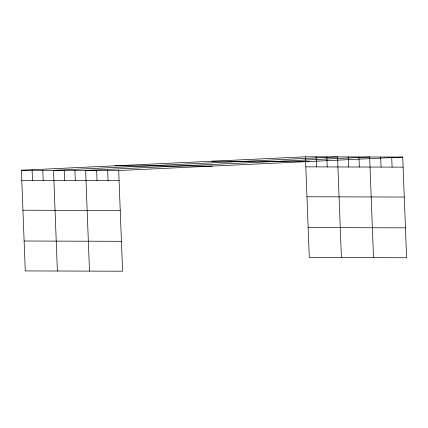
<?xml version="1.0" encoding="UTF-8"?>
<svg xmlns="http://www.w3.org/2000/svg" width="428" height="428" viewBox="0 0 428 428"><rect width="100%" height="100%" fill="white"/><g stroke="black" fill="none" stroke-linecap="round" stroke-linejoin="round"><path stroke-width="0.64" d="M21.4 170.242L118.7 170.531L122.569 271.202L25.268 270.919L21.4 170.242L305.432 156.798L402.732 157.081L406.6 257.758L309.3 257.469L305.432 156.798M118.7 170.531L402.732 157.081M211.7 161.233L309 161.522M115.132 165.807L212.432 166.091M305.817 166.861L403.117 167.145M21.785 180.306L119.091 180.589M306.967 196.762L404.267 197.046M22.935 210.207L120.236 210.496M308.149 227.568L405.45 227.857M24.118 241.018L121.424 241.301M391.706 157.049L392.091 167.113M380.679 157.017L381.064 167.081M373.516 257.661L369.648 156.985L85.621 170.43L89.489 271.106M358.948 156.953L359.333 167.016M348.242 156.921L348.627 166.984M341.405 257.565L337.542 156.889L53.511 170.339L57.379 271.01M326.837 156.857L327.222 166.92M316.132 156.83L316.522 166.888M107.674 170.499L108.059 180.557M96.648 170.462L97.033 180.525M74.916 170.403L75.301 180.461M64.211 170.371L64.601 180.434M42.805 170.307L43.191 180.37M32.105 170.274L32.491 180.338"/></g></svg>
